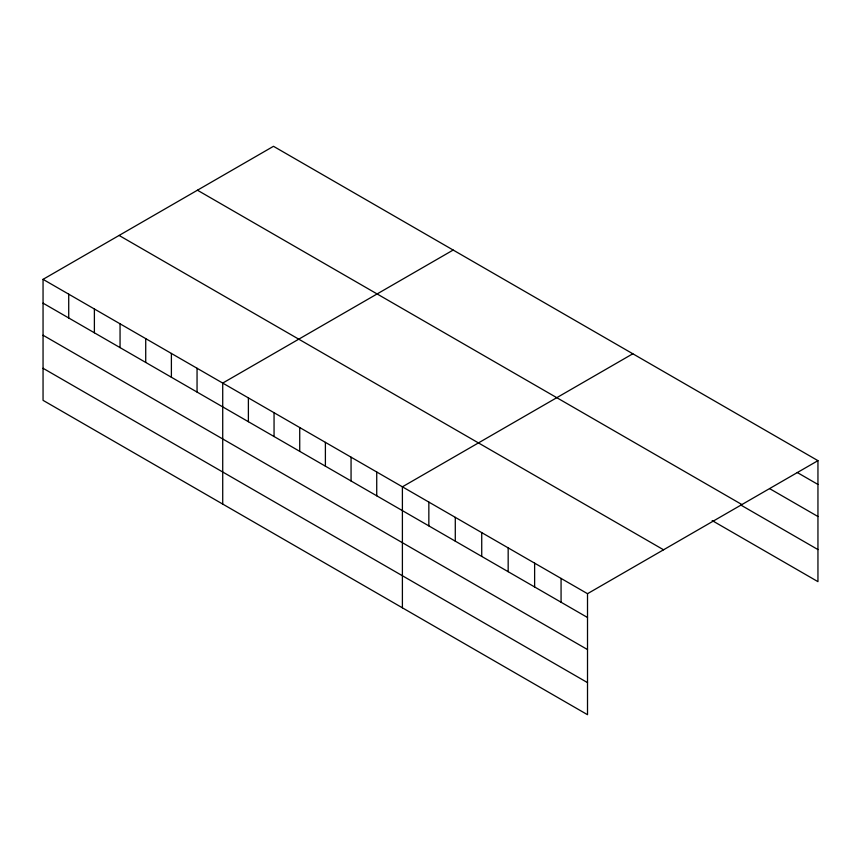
<?xml version="1.0" encoding="UTF-8"?>
<svg xmlns="http://www.w3.org/2000/svg" width="861" height="861" viewBox="0 0 861 861"><rect width="100%" height="100%" fill="white"/><g stroke="black" fill="none" stroke-linecap="round" stroke-linejoin="round"><path stroke-width="1.29" d="M587.514 649.571L587.514 593.692L43.05 279.351L43.05 400.343L587.514 714.695L587.514 649.571L43.05 335.23M712.165 520.582L817.95 581.649L817.95 460.657L273.486 146.305L43.05 279.351M453.155 250.045L222.719 383.08L222.719 504.083M632.835 353.774L402.399 486.82L402.399 607.812M587.514 593.692L817.95 460.657M797.254 472.506L817.95 484.452M769.659 488.65L817.95 516.525M197.438 190.216L741.902 504.557M740.912 505.095L817.95 549.576M119.098 235.451L663.562 549.792M43.05 303.158L587.514 617.498M43.05 368.271L587.514 682.622M561.071 578.42L561.071 602.226M534.627 563.159L534.627 586.965M508.173 547.887L508.173 571.693M481.729 532.625L481.729 556.421M455.286 517.353L455.286 541.16M428.843 502.081L428.843 525.888M376.731 472L376.731 495.807M351.062 457.18L351.062 480.987M325.393 442.36L325.393 466.167M299.725 427.54L299.725 451.347M274.056 412.72L274.056 436.527M248.388 397.9L248.388 421.707M197.051 368.26L197.051 392.067M171.393 353.44L171.393 377.247M145.724 338.631L145.724 362.427M120.056 323.811L120.056 347.607M94.387 308.991L94.387 332.787M68.719 294.171L68.719 317.978"/></g></svg>
